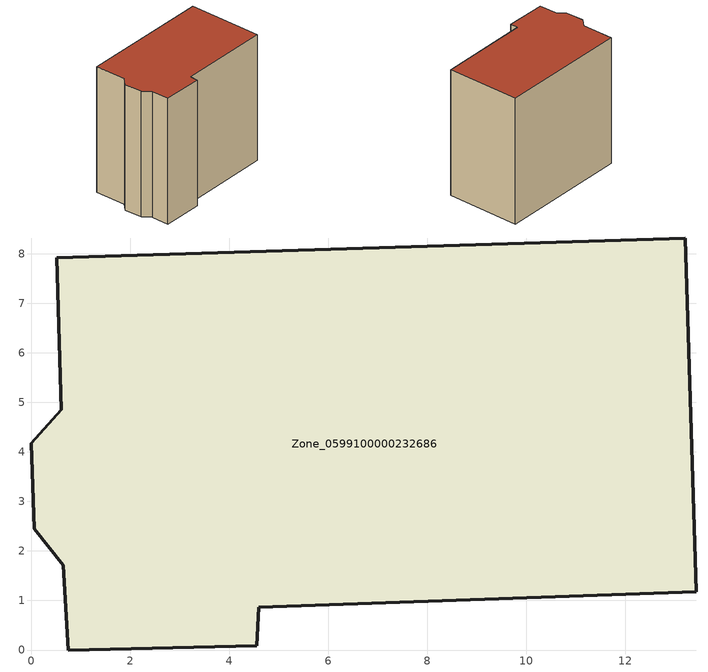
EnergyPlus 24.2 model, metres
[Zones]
Zone_0599100000232686
 floor ground (C_G): 4.6,0.86 4.56,0.09 0.75,0 0.65,1.71 0.07,2.45 0,4.18 0.61,4.85 0.52,7.92 13.21,8.32 13.44,1.18 z0
 wall outside (C_F): 0.61,4.85 0,4.18 0.07,2.45 0.65,1.71 0.75,0 4.56,0.09 4.6,0.86 13.44,1.18 13.21,8.32 0.52,7.92 0.61,4.85 z0:12.56
 roof outside (C_R): 13.44,1.18 13.21,8.32 0.52,7.92 0.61,4.85 0,4.18 0.07,2.45 0.65,1.71 0.75,0 4.56,0.09 4.6,0.86 z12.56
[BUILDING]
Pand.0599100000232686: North Axis=0; Terrain=City; Loads Convergence Tolerance Value=0.04; Temperature Convergence Tolerance Value=0.4; Solar Distribution=FullExterior; Maximum Number of Warmup Days=25; Minimum Number of Warmup Days=1
[Site:Location]
Rotterdam.The.Hague.AP_ZH_NLD Design_Conditions: Latitude=51.96; Longitude=4.45; Time Zone=1; Elevation=-4.5
[SITE:GROUNDTEMPERATURE:BUILDINGSURFACE]
18, 18, 18, 18, 18, 18, 18, 18, 18, 18, 18, 18
[MATERIAL] Thermal Absorptance=0.9; Solar Absorptance=0.7; Visible Absorptance=0.7
Name | Roughness | Thickness | Conductivity | Density | Specific Heat
G.TC.1946 | MediumSmooth | 0.15 | 1 | 540 | 1210
F.TC.1946 | Rough | 0.3 | 0.857143 | 1920 | 840
R.TC.1946 | MediumRough | 0.2 | 0.909091 | 1500 | 1000
[CONSTRUCTION]
C_G: G.TC.1946
C_F: F.TC.1946
C_R: R.TC.1946
[ZONE]
Zone_0599100000232686: Type=1; Multiplier=1; Ceiling Height=Autocalculate; Volume=Autocalculate; Floor Area=autocalculate; Part of Total Floor Area=Yes
[ZONEINFILTRATION:DESIGNFLOWRATE]
Infil_Zone_0599100000232686: Zone or ZoneList or Space or SpaceList=Zone_0599100000232686; Schedule=AlwaysOn; Design Flow Rate Calculation Method=Flow/Area; Flow Rate per Floor Area=0.003; Constant Term Coefficient=1; Temperature Term Coefficient=0; Velocity Term Coefficient=0; Velocity Squared Term Coefficient=0
[HVACTEMPLATE:ZONE:IDEALLOADSAIRSYSTEM]
Zone_0599100000232686: Maximum Heating Supply Air Temperature=50; Minimum Cooling Supply Air Temperature=13; Maximum Heating Supply Air Humidity Ratio=0.0156; Minimum Cooling Supply Air Humidity Ratio=0.0077; Heating Limit=NoLimit; Cooling Limit=NoLimit; Dehumidification Control Type=ConstantSensibleHeatRatio; Cooling Sensible Heat Ratio=0.7; Dehumidification Setpoint=60; Humidification Control Type=None; Humidification Setpoint=30; Outdoor Air Method=None; Outdoor Air Flow Rate per Person=0.00944; Outdoor Air Flow Rate per Zone Floor Area=0; Outdoor Air Flow Rate per Zone=0; Demand Controlled Ventilation Type=None; Outdoor Air Economizer Type=NoEconomizer; Heat Recovery Type=None; Sensible Heat Recovery Effectiveness=0.7; Latent Heat Recovery Effectiveness=0.65
[ZONECONTROL:THERMOSTAT]
ThermostatControl_Zone_0599100000232686: Zone or ZoneList=Zone_0599100000232686; Control Type Schedule=DualSetpointControlType; Control 1=Thermostat_Zone_0599100000232686; Temperature Difference Between Cutout And Setpoint=0
[THERMOSTATSETPOINT:DUALSETPOINT]
Thermostat_Zone_0599100000232686: Heating Setpoint Temperature Schedule=HeatingSetpoint_Zone_0599100000232686; Cooling Setpoint Temperature Schedule=CoolingSetpoint_Zone_0599100000232686
[SCHEDULE:COMPACT]
HeatingSetpoint_Zone_0599100000232686: Through: 12/31, For: AllDays, Until: 24:00, 21
CoolingSetpoint_Zone_0599100000232686: Through: 12/31, For: AllDays, Until: 24:00, 24
DualSetpointControlType: Through: 12/31, For: AllDays, Until: 24:00, 4
AlwaysOn: Through: 12/31, For: AllDays, Until: 24:00, 1
